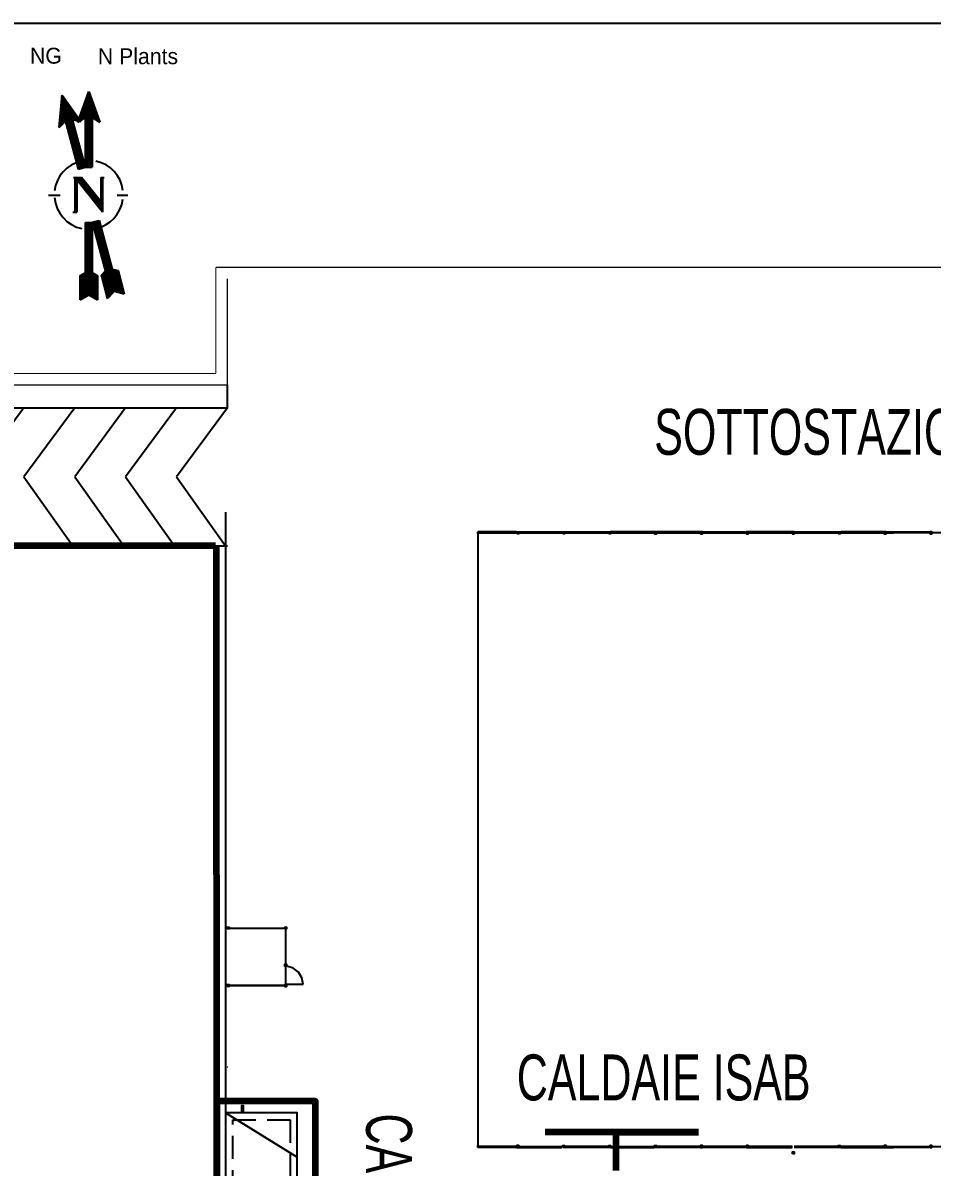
# Model space of a CAD drawing. Extents: x -57244 to 324435, y 15553 to 159369.
# Drawn here: x 9975 to 49579, y 109538 to 159369 of the extents above; entities that cross this region are included whole.
import ezdxf
from ezdxf.enums import TextEntityAlignment as Align

# ---------------------------------------------------------------- set-up
doc = ezdxf.new("R2010")
doc.units = 0
doc.header["$LTSCALE"] = 2000
doc.header["$MEASUREMENT"] = 0
doc.linetypes.add('DASHDOT', pattern=[1, 0.5, -0.25, 0, -0.25])
doc.linetypes.add('DASHED', pattern=[0.75, 0.5, -0.25])
doc.layers.get('0').update_dxf_attribs({"linetype": 'CONTINUOUS'})
doc.layers.add('AREE PDL', color=7, linetype='CONTINUOUS', lineweight=100)
doc.layers.add('BASE', color=253, linetype='CONTINUOUS')
doc.layers.add('SCRITTE', color=7, linetype='CONTINUOUS')
doc.styles.get("Standard").update_dxf_attribs({"font": 'txt', "height": 0.2})
doc.styles.add('TXT', font='TXT', dxfattribs={"height": 0.2})

msp = doc.modelspace()

# ---------------------------------------------------------------- linework, layer by layer
at = {"linetype": 'Continuous'}
for p, q in [((11559, 154818), (11682, 156227)), ((12461, 153020), (11662, 156001)), ((12476, 153024), (11666, 156045)), ((12490, 153028), (11670, 156089)), ((12505, 153031), (11674, 156132)), ((12519, 153035), (11678, 156176)), ((12534, 153039), (11681, 156220)), ((11682, 156228), (12494, 155069)), ((12548, 153043), (11703, 156198)), ((12563, 153047), (11728, 156162)), ((12577, 153051), (11753, 156126)), ((12592, 153055), (11778, 156090)), ((12606, 153059), (11803, 156054)), ((12621, 153063), (11829, 156018)), ((12635, 153066), (11854, 155982)), ((12363, 155051), (12847, 156381)), ((12709, 153081), (12709, 156002)), ((12724, 153081), (12724, 156044)), ((12739, 153081), (12739, 156085)), ((12754, 153081), (12754, 156126)), ((12769, 153081), (12769, 156167)), ((12784, 153081), (12784, 156208)), ((12799, 153081), (12799, 156250)), ((12814, 153081), (12814, 156291)), ((12829, 153081), (12829, 156332)), ((12844, 153081), (12844, 156373)), ((12847, 156381), (13331, 155051)), ((12859, 153081), (12859, 156347)), ((12874, 153081), (12874, 156305)), ((12889, 153081), (12889, 156264)), ((12904, 153081), (12904, 156223)), ((12919, 153081), (12919, 156182)), ((12934, 153081), (12934, 156141)), ((12949, 153081), (12949, 156099)), ((12964, 153081), (12964, 156058)), ((12979, 153081), (12979, 156017)), ((12994, 153081), (12994, 155976)), ((11743, 155003), (11616, 155477)), ((11756, 155015), (11620, 155521)), ((11768, 155027), (11624, 155564)), ((11780, 155040), (11628, 155608)), ((11792, 155052), (11632, 155652)), ((11805, 155064), (11636, 155695)), ((11817, 155076), (11639, 155739)), ((11829, 155089), (11643, 155783)), ((12403, 153004), (11647, 155826)), ((12418, 153008), (11651, 155870)), ((12432, 153012), (11655, 155914)), ((12447, 153016), (11659, 155958)), ((12650, 153070), (11879, 155946)), ((12664, 153074), (11904, 155911)), ((12679, 153078), (11929, 155875)), ((12135, 155165), (11954, 155839)), ((12152, 155160), (11980, 155803)), ((12168, 155156), (12005, 155767)), ((12185, 155151), (12030, 155731)), ((12202, 155147), (12055, 155695)), ((12219, 155142), (12080, 155659)), ((12235, 155138), (12105, 155623)), ((12252, 155133), (12130, 155587)), ((12269, 155129), (12156, 155551)), ((12286, 155124), (12181, 155515)), ((12302, 155120), (12206, 155479)), ((12529, 155147), (12529, 155508)), ((12544, 155156), (12544, 155549)), ((12559, 155165), (12559, 155590)), ((12574, 155173), (12574, 155631)), ((12589, 155182), (12589, 155673)), ((12604, 155190), (12604, 155714)), ((12619, 155199), (12619, 155755)), ((12634, 155208), (12634, 155796)), ((12649, 155216), (12649, 155837)), ((12664, 155225), (12664, 155879)), ((12679, 155234), (12679, 155920)), ((12694, 155242), (12694, 155961)), ((13009, 155237), (13009, 155935)), ((13024, 155228), (13024, 155893)), ((13039, 155220), (13039, 155852)), ((13054, 155211), (13054, 155811)), ((13069, 155202), (13069, 155770)), ((13084, 155194), (13084, 155729)), ((13099, 155185), (13099, 155687)), ((13114, 155176), (13114, 155646)), ((13129, 155168), (13129, 155605)), ((13144, 155159), (13144, 155564)), ((13159, 155150), (13159, 155522)), ((13174, 155142), (13174, 155481)), ((11559, 154818), (11831, 155091)), ((11609, 154868), (11574, 154996)), ((11621, 154880), (11578, 155040)), ((11633, 154893), (11582, 155084)), ((11646, 154905), (11586, 155127)), ((11658, 154917), (11590, 155171)), ((11670, 154929), (11594, 155215)), ((11682, 154942), (11597, 155259)), ((11694, 154954), (11601, 155302)), ((11707, 154966), (11605, 155346)), ((11719, 154978), (11609, 155390)), ((11731, 154991), (11613, 155433)), ((11831, 155091), (12391, 153001)), ((12121, 155168), (12494, 155069)), ((12121, 155168), (12681, 153079)), ((12319, 155115), (12231, 155444)), ((12336, 155111), (12256, 155408)), ((12352, 155106), (12281, 155372)), ((12369, 155102), (12307, 155336)), ((12386, 155098), (12332, 155300)), ((12403, 155093), (12357, 155264)), ((12363, 155051), (12697, 155244)), ((12364, 155052), (12364, 155054)), ((12379, 155061), (12379, 155096)), ((12419, 155089), (12382, 155228)), ((12394, 155069), (12394, 155137)), ((12436, 155084), (12407, 155192)), ((12409, 155078), (12409, 155178)), ((12424, 155087), (12424, 155219)), ((12453, 155080), (12432, 155156)), ((12439, 155095), (12439, 155261)), ((12454, 155104), (12454, 155302)), ((12470, 155075), (12457, 155120)), ((12469, 155113), (12469, 155343)), ((12486, 155071), (12483, 155084)), ((12484, 155121), (12484, 155384)), ((12499, 155130), (12499, 155425)), ((12514, 155139), (12514, 155467)), ((12697, 155244), (12697, 153081)), ((12997, 155244), (13331, 155051)), ((12997, 155244), (12997, 153081)), ((13189, 155133), (13189, 155440)), ((13204, 155124), (13204, 155399)), ((13219, 155116), (13219, 155358)), ((13234, 155107), (13234, 155316)), ((13249, 155098), (13249, 155275)), ((13264, 155090), (13264, 155234)), ((13279, 155081), (13279, 155193)), ((13294, 155072), (13294, 155152)), ((13309, 155064), (13309, 155110)), ((13324, 155055), (13324, 155069)), ((11560, 154819), (11559, 154822)), ((11572, 154831), (11563, 154865)), ((11584, 154844), (11567, 154909)), ((11597, 154856), (11571, 154953)), ((12391, 153001), (12681, 153079)), ((12697, 153081), (12997, 153081)), ((12179, 152631), (12534, 152631)), ((12246, 152631), (12246, 151131)), ((12255, 151131), (12255, 152631)), ((12270, 151131), (12270, 152631)), ((12285, 151131), (12285, 152631)), ((12300, 151131), (12300, 152631)), ((12315, 151131), (12315, 152631)), ((13446, 151131), (12321, 152537)), ((12321, 152537), (12321, 151131)), ((12330, 152526), (12330, 152631)), ((12345, 152507), (12345, 152631)), ((12360, 152489), (12360, 152631)), ((12375, 152470), (12375, 152631)), ((12390, 152451), (12390, 152631)), ((12405, 152432), (12405, 152631)), ((12420, 152414), (12420, 152631)), ((12435, 152395), (12435, 152631)), ((12450, 152376), (12450, 152631)), ((12465, 152357), (12465, 152631)), ((12480, 152339), (12480, 152631)), ((12495, 152320), (12495, 152631)), ((12510, 152301), (12510, 152631)), ((12525, 152282), (12525, 152631)), ((13371, 151585), (12534, 152631)), ((12540, 152264), (12540, 152624)), ((12555, 152245), (12555, 152605)), ((12570, 152226), (12570, 152586)), ((12585, 152207), (12585, 152567)), ((12600, 152189), (12600, 152549)), ((12615, 152170), (12615, 152530)), ((12630, 152151), (12630, 152511)), ((12645, 152132), (12645, 152492)), ((13371, 152631), (13371, 151585)), ((13371, 152631), (13519, 152631)), ((13380, 151214), (13380, 152631)), ((13395, 151195), (13395, 152631)), ((13410, 151176), (13410, 152631)), ((13425, 151157), (13425, 152631)), ((13440, 151139), (13440, 152631)), ((13446, 152631), (13446, 151131)), ((12660, 152114), (12660, 152474)), ((12675, 152095), (12675, 152455)), ((12690, 152076), (12690, 152436)), ((12705, 152057), (12705, 152417)), ((12720, 152039), (12720, 152399)), ((12735, 152020), (12735, 152380)), ((12750, 152001), (12750, 152361)), ((12765, 151982), (12765, 152342)), ((12780, 151964), (12780, 152324)), ((12795, 151945), (12795, 152305)), ((12810, 151926), (12810, 152286)), ((12825, 151907), (12825, 152267)), ((12840, 151889), (12840, 152249)), ((12855, 151870), (12855, 152230)), ((12870, 151851), (12870, 152211)), ((12885, 151832), (12885, 152192)), ((12900, 151814), (12900, 152174)), ((12915, 151795), (12915, 152155)), ((12930, 151776), (12930, 152136)), ((12945, 151757), (12945, 152117)), ((12960, 151739), (12960, 152099)), ((12975, 151720), (12975, 152080)), ((12990, 151701), (12990, 152061)), ((13005, 151682), (13005, 152042)), ((13020, 151664), (13020, 152024)), ((13035, 151645), (13035, 152005)), ((13050, 151626), (13050, 151986)), ((11093, 151871), (11600, 151871)), ((13065, 151607), (13065, 151967)), ((13080, 151589), (13080, 151949)), ((13095, 151570), (13095, 151930)), ((13110, 151551), (13110, 151911)), ((13125, 151532), (13125, 151892)), ((13140, 151514), (13140, 151874)), ((13155, 151495), (13155, 151855)), ((13170, 151476), (13170, 151836)), ((13185, 151457), (13185, 151817)), ((13200, 151439), (13200, 151799)), ((13215, 151420), (13215, 151780)), ((13230, 151401), (13230, 151761)), ((13245, 151382), (13245, 151742)), ((13260, 151364), (13260, 151724)), ((13275, 151345), (13275, 151705)), ((13290, 151326), (13290, 151686)), ((13305, 151307), (13305, 151667)), ((13320, 151289), (13320, 151649)), ((13335, 151270), (13335, 151630)), ((13350, 151251), (13350, 151611)), ((13365, 151232), (13365, 151592)), ((14075, 151871), (14553, 151871)), ((12156, 151131), (12321, 151131)), ((12696, 150680), (12996, 150680)), ((12696, 150680), (12696, 148494)), ((12697, 147444), (12697, 150680)), ((12712, 147453), (12712, 150680)), ((12727, 147461), (12727, 150680)), ((12742, 147470), (12742, 150680)), ((12757, 147479), (12757, 150680)), ((12772, 147487), (12772, 150680)), ((12787, 147496), (12787, 150680)), ((12802, 147505), (12802, 150680)), ((12817, 147513), (12817, 150680)), ((12832, 147522), (12832, 150680)), ((12847, 147530), (12847, 150680)), ((12862, 147521), (12862, 150680)), ((12877, 147513), (12877, 150680)), ((12892, 147504), (12892, 150680)), ((12907, 147495), (12907, 150680)), ((12922, 147487), (12922, 150680)), ((12937, 147478), (12937, 150680)), ((12952, 147469), (12952, 150680)), ((12967, 147461), (12967, 150680)), ((12982, 147452), (12982, 150680)), ((12996, 150680), (12996, 148494)), ((13012, 150683), (13302, 150760)), ((13012, 150683), (13578, 148570)), ((13850, 147557), (13013, 150683)), ((13863, 147569), (13027, 150687)), ((13875, 147581), (13042, 150690)), ((13887, 147593), (13056, 150694)), ((13899, 147606), (13071, 150698)), ((13912, 147618), (13085, 150702)), ((13924, 147630), (13100, 150706)), ((13936, 147642), (13114, 150710)), ((13948, 147655), (13129, 150714)), ((13961, 147667), (13143, 150718)), ((13973, 147679), (13158, 150722)), ((13990, 147674), (13172, 150725)), ((14006, 147670), (13187, 150729)), ((14023, 147665), (13201, 150733)), ((14040, 147661), (13216, 150737)), ((14057, 147656), (13230, 150741)), ((14073, 147652), (13244, 150745)), ((14090, 147647), (13259, 150749)), ((14107, 147643), (13273, 150753)), ((14123, 147638), (13288, 150756)), ((13302, 150760), (13868, 148648)), ((13395, 148387), (13578, 148570)), ((13777, 147483), (13505, 148497)), ((13789, 147495), (13517, 148510)), ((13801, 147508), (13530, 148522)), ((13814, 147520), (13542, 148534)), ((13826, 147532), (13554, 148546)), ((13838, 147544), (13566, 148559)), ((13868, 148648), (14119, 148581)), ((14140, 147634), (13868, 148648)), ((14157, 147629), (13885, 148644)), ((14174, 147625), (13902, 148639)), ((14190, 147620), (13919, 148635)), ((14207, 147616), (13935, 148630)), ((14224, 147611), (13952, 148626)), ((14241, 147607), (13969, 148621)), ((14257, 147602), (13986, 148617)), ((14274, 147598), (14002, 148612)), ((14291, 147593), (14019, 148608)), ((14308, 147589), (14036, 148603)), ((14324, 147584), (14052, 148599)), ((14341, 147580), (14069, 148594)), ((14358, 147576), (14086, 148590)), ((14374, 147571), (14103, 148585)), ((14119, 148581), (14391, 147567)), ((12471, 148364), (12696, 148494)), ((12471, 148364), (12471, 147314)), ((12472, 147314), (12472, 148364)), ((12487, 147323), (12487, 148373)), ((12502, 147331), (12502, 148381)), ((12517, 147340), (12517, 148390)), ((12532, 147349), (12532, 148399)), ((12547, 147357), (12547, 148407)), ((12562, 147366), (12562, 148416)), ((12577, 147375), (12577, 148425)), ((12592, 147383), (12592, 148433)), ((12607, 147392), (12607, 148442)), ((12622, 147401), (12622, 148451)), ((12637, 147409), (12637, 148459)), ((12652, 147418), (12652, 148468)), ((12667, 147427), (12667, 148477)), ((12682, 147435), (12682, 148485)), ((12996, 148494), (13221, 148364)), ((12997, 147444), (12997, 148494)), ((13012, 147435), (13012, 148485)), ((13027, 147426), (13027, 148476)), ((13042, 147418), (13042, 148468)), ((13057, 147409), (13057, 148459)), ((13072, 147400), (13072, 148450)), ((13087, 147392), (13087, 148442)), ((13102, 147383), (13102, 148433)), ((13117, 147374), (13117, 148424)), ((13132, 147366), (13132, 148416)), ((13147, 147357), (13147, 148407)), ((13162, 147348), (13162, 148398)), ((13177, 147340), (13177, 148390)), ((13192, 147331), (13192, 148381)), ((13207, 147322), (13207, 148372)), ((13221, 148364), (13221, 147314)), ((13395, 148387), (13666, 147373)), ((13667, 147373), (13395, 148387)), ((13679, 147385), (13407, 148399)), ((13691, 147397), (13419, 148412)), ((13703, 147410), (13432, 148424)), ((13716, 147422), (13444, 148436)), ((13728, 147434), (13456, 148448)), ((13740, 147446), (13468, 148461)), ((13752, 147459), (13481, 148473)), ((13765, 147471), (13493, 148485)), ((12471, 147314), (12846, 147530)), ((12846, 147530), (13221, 147314)), ((13666, 147373), (13972, 147679)), ((13972, 147679), (14391, 147567))]:
    msp.add_line(p, q, dxfattribs=at)
for start, end in [(102.5998, 173.5016), (7.0593, 77.9506), (184.5113, 258.5657), (281.1225, 352.6324)]:
    msp.add_arc((12846, 151881), 1500, start, end, dxfattribs=at)
at = {"layer": 'AREE PDL'}
for p, q in [((18367, 136600), (-3300, 136600)), ((18425, 104056), (18406, 136600)), ((39399, 111065), (32730, 111065)), ((35816, 109398), (35816, 111065)), ((35816, 111065), (39399, 111065))]:
    msp.add_line(p, q, dxfattribs=at)
at = {"layer": 'AREE PDL', "linetype": 'Continuous', "const_width": 50}
for points in [[(18382, 144100), (18382, 148724)], [(18882, 148724), (183777, 148724)], [(-12919, 144103), (18381, 144100)]]:
    msp.add_lwpolyline(points, dxfattribs=at)
at = {"layer": 'AREE PDL'}
msp.add_lwpolyline([(18425, 112416), (18425, 95327), (22716, 95327), (22716, 112416)], close=True, dxfattribs=at)
at = {"layer": 'BASE', "linetype": 'Continuous'}
for p, q in [((324435, 159253), (-57013, 159369)), ((18882, 142600), (18881, 143600)), ((-3299, 142600), (18882, 142600)), ((10015, 142600), (7798, 139600)), ((12232, 142600), (10015, 139600)), ((14448, 142600), (12231, 139600)), ((16665, 142600), (14448, 139600)), ((18881, 142600), (16664, 139600)), ((10014, 139600), (12152, 136600)), ((12231, 139600), (14368, 136600)), ((14447, 139600), (16585, 136600)), ((16664, 139600), (18801, 136600)), ((18801, 138061), (18801, 111900)), ((31493, 137158), (29753, 137158)), ((31463, 137198), (29790, 137198)), ((29790, 137198), (29790, 110398)), ((29790, 137158), (31463, 137158)), ((31573, 137158), (33493, 137158)), ((31598, 137198), (33451, 137198)), ((31598, 137158), (33451, 137158)), ((33573, 137158), (35493, 137158)), ((33587, 137198), (35485, 137198)), ((35485, 137158), (33587, 137158)), ((35573, 137158), (37493, 137158)), ((37474, 137198), (35575, 137198)), ((35575, 137158), (37474, 137158)), ((37573, 137158), (39493, 137158)), ((39462, 137198), (37609, 137198)), ((39462, 137158), (37609, 137158)), ((41493, 137158), (39573, 137158)), ((39598, 137198), (41451, 137198)), ((39598, 137158), (41451, 137158)), ((43493, 137158), (41573, 137158)), ((43485, 137198), (41586, 137198)), ((41586, 137158), (43485, 137158)), ((45493, 137158), (43573, 137158)), ((43575, 137198), (45473, 137198)), ((43575, 137158), (45473, 137158)), ((45573, 137158), (47493, 137158)), ((47462, 137198), (45609, 137198)), ((47462, 137158), (45609, 137158)), ((47573, 137158), (47891, 137158)), ((47597, 137198), (47891, 137198)), ((47891, 137158), (47597, 137158)), ((47891, 137198), (49450, 137198)), ((49493, 137158), (47891, 137158)), ((49450, 137158), (47891, 137158)), ((51493, 137158), (49573, 137158)), ((-3299, 136600), (18881, 136600)), ((18960, 119950), (21380, 119950)), ((18988, 119950), (21339, 119950)), ((18988, 119950), (21339, 119950)), ((21420, 119910), (21420, 118370)), ((21420, 119892), (21420, 118401)), ((21420, 119892), (21420, 118401)), ((21420, 118265), (21420, 117497)), ((21380, 117450), (18960, 117450)), ((18988, 117450), (21339, 117450)), ((21339, 117450), (18988, 117450)), ((22180, 117490), (21474, 117490)), ((21901, 111900), (21901, 96100)), ((31493, 110438), (29753, 110438)), ((29790, 110438), (31463, 110438)), ((31463, 110398), (29790, 110398)), ((31573, 110438), (33493, 110438)), ((31598, 110438), (33451, 110438)), ((31598, 110398), (33451, 110398)), ((35493, 110438), (33573, 110438)), ((33587, 110438), (35485, 110438)), ((35485, 110398), (33587, 110398)), ((35573, 110438), (37493, 110438)), ((35575, 110438), (37474, 110438)), ((35575, 110398), (37474, 110398)), ((39493, 110438), (37573, 110438)), ((37609, 110438), (39462, 110438)), ((39462, 110398), (37609, 110398)), ((41493, 110438), (39573, 110438)), ((39598, 110438), (41451, 110438)), ((41451, 110398), (39598, 110398)), ((41573, 110438), (43493, 110438)), ((43485, 110438), (41586, 110438)), ((41586, 110398), (43485, 110398)), ((43573, 110438), (45493, 110438)), ((45473, 110438), (43575, 110438)), ((45473, 110398), (43575, 110398)), ((47493, 110438), (45573, 110438)), ((47462, 110438), (45609, 110438)), ((45609, 110398), (47462, 110398)), ((47573, 110438), (47891, 110438)), ((47597, 110438), (47891, 110438)), ((47597, 110398), (47891, 110398)), ((47891, 110438), (49493, 110438)), ((47891, 110438), (49450, 110438)), ((49450, 110398), (47891, 110398)), ((49573, 110438), (51493, 110438))]:
    msp.add_line(p, q, dxfattribs=at)
at = {"layer": 'BASE', "linetype": 'DASHDOT'}
msp.add_line((18898, 113898), (18883, 113898), dxfattribs=at)
at = {"layer": 'BASE', "linetype": 'DASHED'}
for p, q in [((19120, 96400), (19120, 111600)), ((19120, 111600), (21620, 111600)), ((21620, 111600), (21620, 96400))]:
    msp.add_line(p, q, dxfattribs=at)
at = {"layer": 'BASE', "linetype": 'Continuous', "const_width": 50}
for points in [[(18382, 148724), (18882, 148724)], [(18882, 143600), (18882, 148224)], [(-12919, 143603), (18881, 143600)]]:
    msp.add_lwpolyline(points, dxfattribs=at)
at = {"layer": 'BASE', "linetype": 'Continuous'}
for points in [[(31493, 137198), (31573, 137198), (31573, 137118), (31493, 137118)], [(33493, 137198), (33573, 137198), (33573, 137118), (33493, 137118)], [(35493, 137198), (35573, 137198), (35573, 137118), (35493, 137118)], [(37493, 137118), (37573, 137118), (37573, 137198), (37493, 137198)], [(39493, 137118), (39573, 137118), (39573, 137198), (39493, 137198)], [(41493, 137118), (41573, 137118), (41573, 137198), (41493, 137198)], [(43493, 137118), (43573, 137118), (43573, 137198), (43493, 137198)], [(45493, 137198), (45573, 137198), (45573, 137118), (45493, 137118)], [(47493, 137118), (47573, 137118), (47573, 137198), (47493, 137198)], [(49493, 137118), (49573, 137118), (49573, 137198), (49493, 137198)], [(18880, 119990), (18960, 119990), (18960, 119910), (18880, 119910)], [(21380, 119990), (21460, 119990), (21460, 119910), (21380, 119910)], [(21380, 118290), (21460, 118290), (21460, 118370), (21380, 118370)], [(22180, 117490), (22128, 117775), (21977, 118023), (21747, 118201), (21474, 118283)], [(18880, 117490), (18960, 117490), (18960, 117410), (18880, 117410)], [(21380, 117410), (21460, 117410), (21460, 117490), (21380, 117490)], [(19585, 111938), (19585, 112200), (19540, 112200), (19496, 112200), (19496, 111938)], [(31493, 110398), (31573, 110398), (31573, 110478), (31493, 110478)], [(33493, 110478), (33573, 110478), (33573, 110398), (33493, 110398)], [(35493, 110478), (35573, 110478), (35573, 110398), (35493, 110398)], [(37493, 110478), (37573, 110478), (37573, 110398), (37493, 110398)], [(39493, 110398), (39573, 110398), (39573, 110478), (39493, 110478)], [(41493, 110398), (41573, 110398), (41573, 110478), (41493, 110478)], [(43493, 110197), (43573, 110197), (43573, 110117), (43493, 110117)], [(45493, 110478), (45573, 110478), (45573, 110398), (45493, 110398)], [(47493, 110398), (47573, 110398), (47573, 110478), (47493, 110478)], [(49493, 110398), (49573, 110398), (49573, 110478), (49493, 110478)]]:
    msp.add_lwpolyline(points, dxfattribs=at)
for points in [[(31493, 137118), (31493, 137198), (31573, 137198), (31573, 137118)], [(33493, 137118), (33493, 137198), (33573, 137198), (33573, 137118)], [(35493, 137118), (35493, 137198), (35573, 137198), (35573, 137118)], [(37573, 137198), (37573, 137118), (37493, 137118), (37493, 137198)], [(39573, 137198), (39573, 137118), (39493, 137118), (39493, 137198)], [(41573, 137198), (41573, 137118), (41493, 137118), (41493, 137198)], [(43573, 137198), (43573, 137118), (43493, 137118), (43493, 137198)], [(45493, 137118), (45493, 137198), (45573, 137198), (45573, 137118)], [(47573, 137198), (47573, 137118), (47493, 137118), (47493, 137198)], [(49573, 137198), (49573, 137118), (49493, 137118), (49493, 137198)], [(18880, 119910), (18880, 119990), (18960, 119990), (18960, 119910)], [(21380, 119910), (21380, 119990), (21460, 119990), (21460, 119910)], [(21460, 118370), (21460, 118290), (21380, 118290), (21380, 118370)], [(18880, 117410), (18880, 117490), (18960, 117490), (18960, 117410)], [(21460, 117490), (21460, 117410), (21380, 117410), (21380, 117490)], [(31573, 110478), (31573, 110398), (31493, 110398), (31493, 110478)], [(33493, 110398), (33493, 110478), (33573, 110478), (33573, 110398)], [(35493, 110398), (35493, 110478), (35573, 110478), (35573, 110398)], [(37493, 110398), (37493, 110478), (37573, 110478), (37573, 110398)], [(39573, 110478), (39573, 110398), (39493, 110398), (39493, 110478)], [(41573, 110478), (41573, 110398), (41493, 110398), (41493, 110478)], [(43493, 110117), (43493, 110197), (43573, 110197), (43573, 110117)], [(45493, 110398), (45493, 110478), (45573, 110478), (45573, 110398)], [(47573, 110478), (47573, 110398), (47493, 110398), (47493, 110478)], [(49573, 110478), (49573, 110398), (49493, 110398), (49493, 110478)]]:
    msp.add_lwpolyline(points, close=True, dxfattribs=at)

# ---------------------------------------------------------------- texts
at = {"color": 7, "linetype": 'Continuous'}
for s, p in [('NG', (10978, 157939)), ('N Plants', (14989, 157929))]:
    msp.add_text(s, height=691.2, dxfattribs=at).set_placement(p, align=Align.MIDDLE)
at = {"layer": 'SCRITTE', "color": 7, "linetype": 'Continuous', "style": 'TXT', "width": 0.7}
for s, p in [('SOTTOSTAZIONE ISAB', (37475, 140560)), ('CALDAIE ISAB', (31488, 112444))]:
    msp.add_text(s, height=2000, dxfattribs=at).set_placement(p)
msp.add_text('CABINA METANO', height=2000, rotation=270, dxfattribs=at).set_placement((24924, 111873))

# ---------------------------------------------------------------- meshes
at = {"layer": 'BASE', "linetype": 'Continuous'}
mesh = msp.add_polyface(dxfattribs=at)
corners = [(18801, 96100), (21901, 96100), (18801, 98022), (21901, 96100), (21920, 96100), (18801, 98034), (21920, 109966), (18801, 111900), (21920, 111888), (21901, 111900), (21920, 111900)]
mesh.append_faces([[corners[k] for k in face] for face in [(0, 0, 3, 2), (2, 1, 4, 5), (5, 4, 6, 7), (7, 6, 8, 9), (9, 8, 10, 10)]], dxfattribs={"vtx0": -1, "vtx2": -1})

doc.saveas('drawing.dxf')
